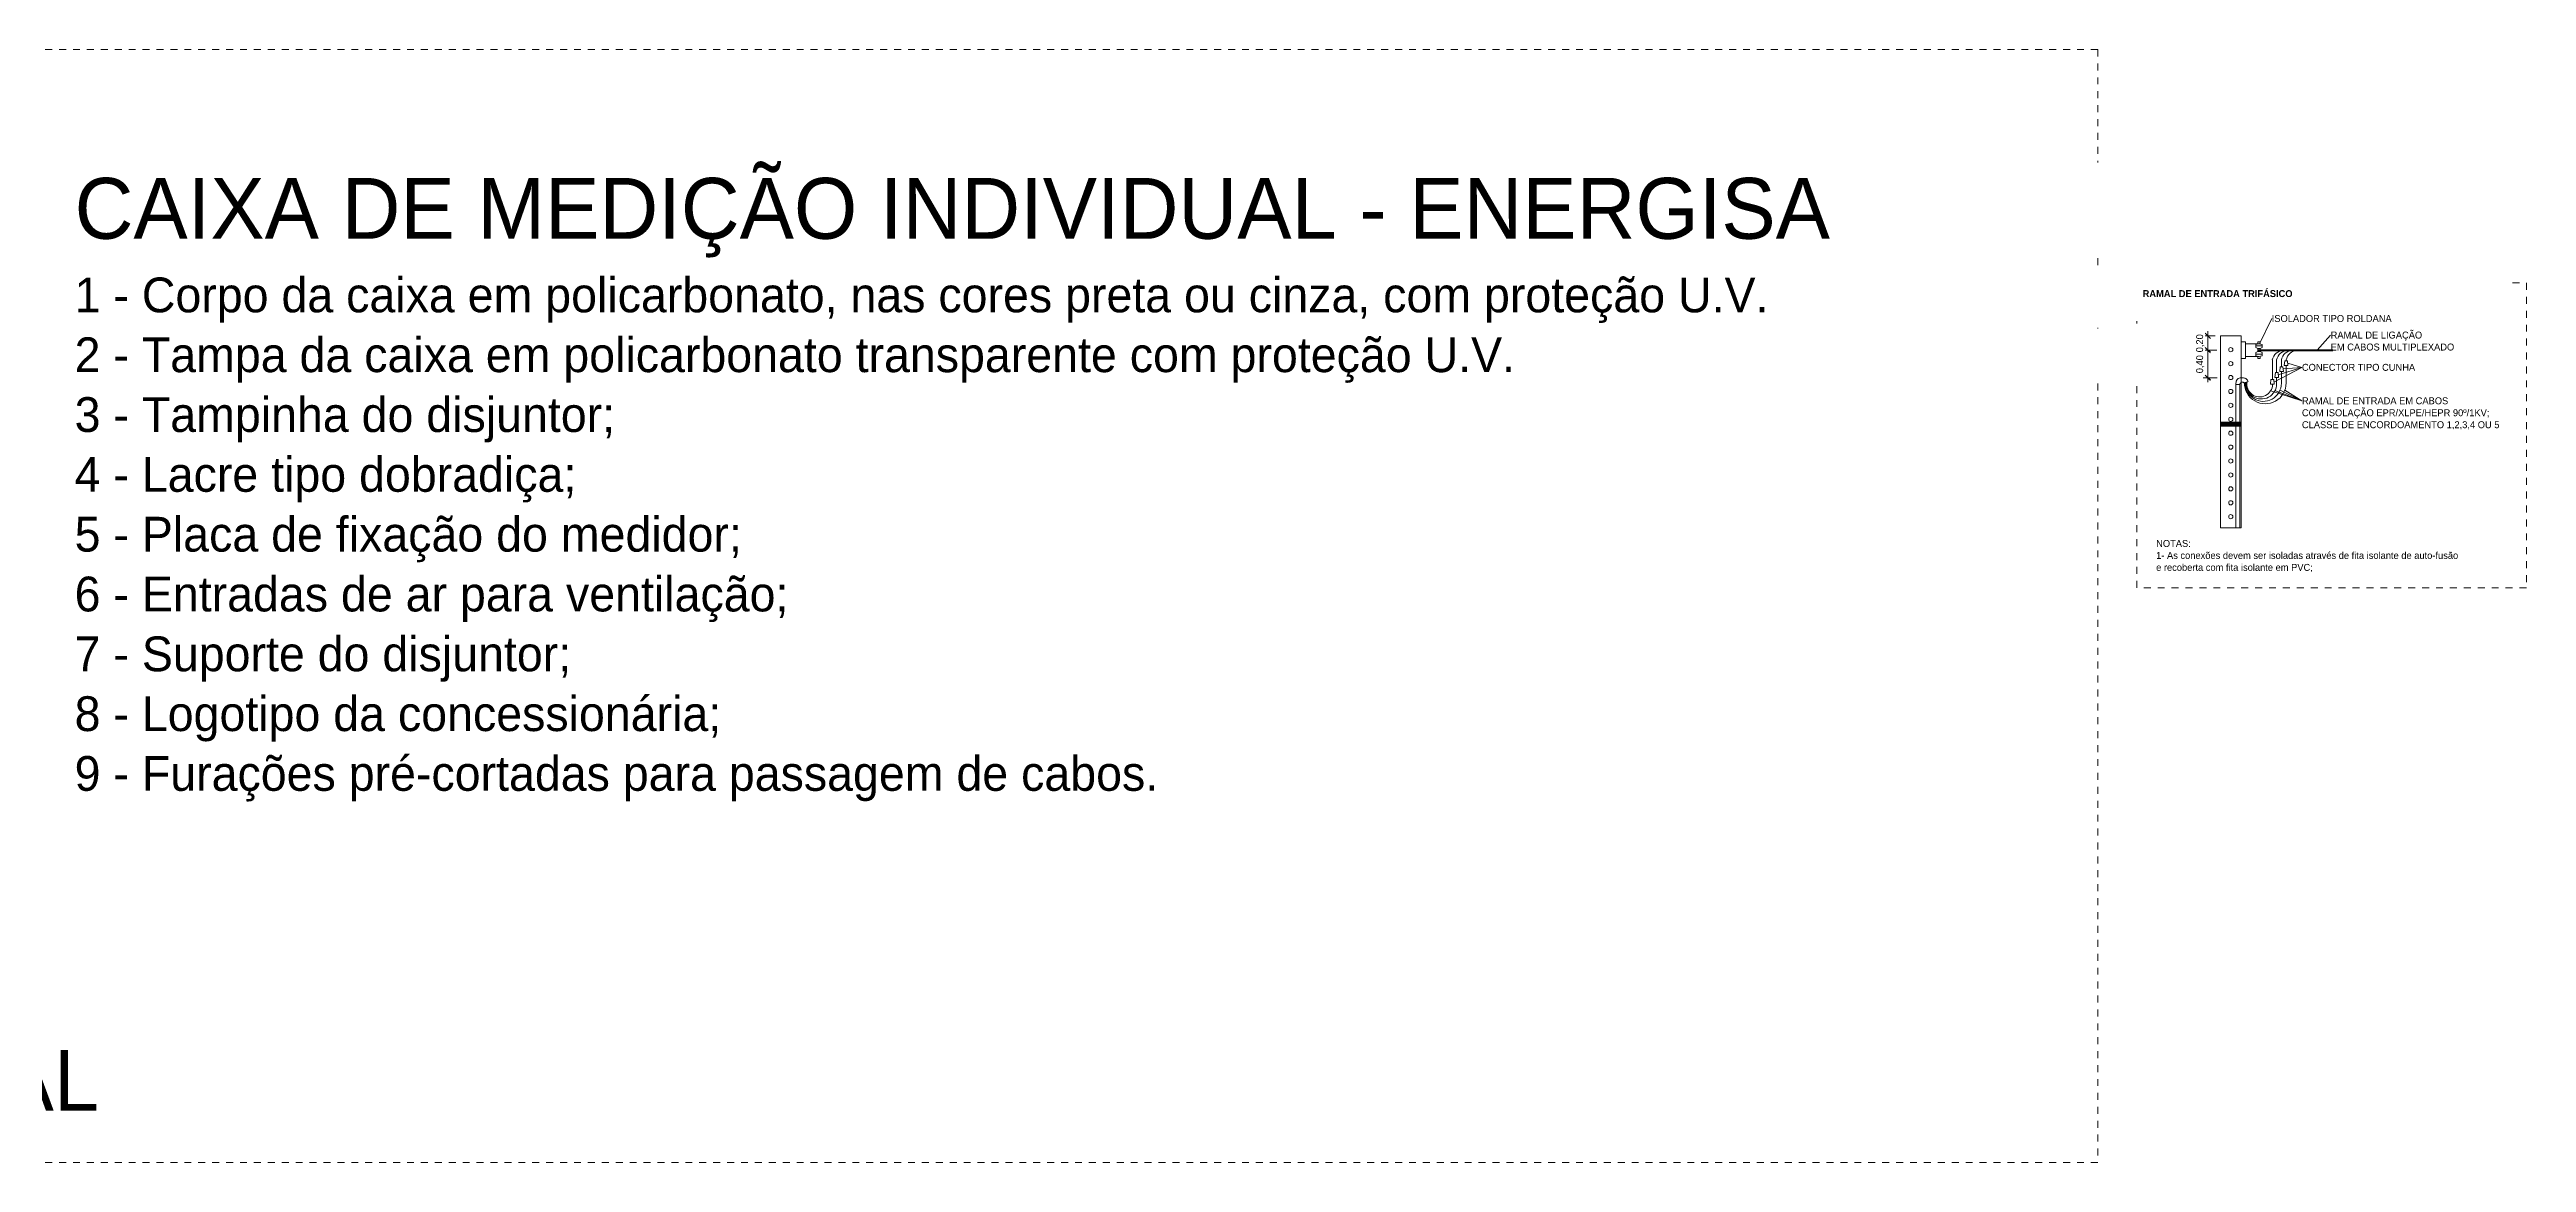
# Model space of a CAD drawing. Header units: metres. Extents: x -12 to 158, y -16 to 62.
# Drawn here: x 122.68 to 158.27, y -6.8 to 9.2 of the extents above; entities that cross this region are included whole.
import ezdxf

# ---------------------------------------------------------------- set-up
doc = ezdxf.new("R2010")
doc.units = ezdxf.units.M
doc.linetypes.add('Hidden', pattern=[0.007144, 0.004763, -0.002381])
doc.linetypes.add('Overhead', pattern=[0.003969, 0.002381, -0.001587])
for name, color, linetype, lineweight in [('A-ANNO-DIMS', 7, 'Continuous', 9), ('A-ANNO-DIMS-50', 7, 'Continuous', 9), ('A-DETL', 7, 'Continuous', 9), ('A-DETL-GENF', 7, 'Continuous', 9), ('A-DETL-WIDE', 7, 'Continuous', 70), ('A-FLOR-OVHD', 7, 'Overhead', 9), ('G-ANNO-TEXT', 7, 'Continuous', 9)]:
    doc.layers.add(name, color=color, linetype=linetype, lineweight=lineweight)
doc.layers.add('A-DETL-THIN', color=7, linetype='Continuous', lineweight=9, true_color=0xc0c0c0)
doc.styles.add('Century Gothic_4', font='GOTHIC.TTF', dxfattribs={"height": 0.875})
doc.styles.add('Century Gothic_5', font='GOTHIC.TTF', dxfattribs={"height": 0.5})
doc.styles.add('Century Gothic_6', font='GOTHIC.TTF', dxfattribs={"height": 0.1})
doc.styles.add('Century Gothic_B', font='GOTHICB.TTF', dxfattribs={"height": 0.1})
doc.dimstyles.new('Diagonal_-_2_0mm_Century_Gothic', dxfattribs={"dimscale": 0.3048, "dimtxt": 0.104417, "dimasz": 0.246063, "dimexe": 0.213255, "dimexo": 0.738189, "dimgap": 0.131234, "dimtad": 1, "dimrnd": 0.01, "dimzin": 0, "dimdsep": 46, "dimtxsty": 'Century Gothic_6', "dimblk1": 'OBLIQUE', "dimblk2": 'OBLIQUE', "dimsah": 1, "dimcen": 0.09, "dimdle": 0.213255, "dimazin": 0, "dimtfac": 1, "dimtdec": 4, "dimtix": 1, "dimtmove": 0, "dimatfit": 3, "dimfxl": 1, "dimtvp": 1, "dimtfill": 1, "dimtolj": 1, "dimtzin": 0, "dimarcsym": 2})

# ---------------------------------------------------------------- blocks, each defined once
blk = doc.blocks.new('DIMBLOCK1-ENERGISA - RAMAL DE ENTRADA')
at = {"layer": 'A-ANNO-DIMS-50'}
for p, q in [((153.696, 5.089), (153.631, 5.089)), ((153.696, 4.819), (153.696, 5.154)), ((153.696, 5.089), (153.801, 5.089)), ((153.696, 4.884), (153.631, 4.884)), ((153.696, 4.884), (153.793, 4.884))]:
    blk.add_line(p, q, dxfattribs=at)
at = {"layer": 'A-ANNO-DIMS-50', "lineweight": 35}
for p, q in [((153.696, 5.089), (153.659, 5.127)), ((153.696, 5.089), (153.734, 5.052)), ((153.696, 4.884), (153.659, 4.922)), ((153.696, 4.884), (153.734, 4.847))]:
    blk.add_line(p, q, dxfattribs=at)
at = {"layer": 'A-ANNO-DIMS-50', "color": 0, "insert": (153.528, 4.852), "char_height": 0.1, "width": 0.32419, "attachment_point": 1, "rotation": 90, "line_spacing_factor": 0.984502, "style": 'Century Gothic_6', "bg_fill": 3, "box_fill_scale": 1.25, "bg_fill_color": 256, "bg_fill_true_color": 13158600, "bg_fill_transparency": 0}
blk.add_mtext('0,20', dxfattribs=at)
blk = doc.blocks.new('_Oblique')
at = {"color": 0, "linetype": 'ByBlock', "lineweight": -2}
blk.add_line((-0.5, -0.5), (0.5, 0.5), dxfattribs=at)
blk = doc.blocks.new('DIMBLOCK2-ENERGISA - RAMAL DE ENTRADA')
at = {"layer": 'A-ANNO-DIMS-50'}
for p, q in [((153.696, 4.884), (153.631, 4.884)), ((153.696, 4.422), (153.696, 4.949)), ((153.696, 4.884), (153.825, 4.884)), ((153.696, 4.487), (153.631, 4.487)), ((153.696, 4.487), (153.831, 4.487))]:
    blk.add_line(p, q, dxfattribs=at)
at = {"layer": 'A-ANNO-DIMS-50', "lineweight": 35}
for p, q in [((153.696, 4.884), (153.659, 4.922)), ((153.696, 4.884), (153.734, 4.847)), ((153.696, 4.487), (153.659, 4.525)), ((153.696, 4.487), (153.734, 4.45))]:
    blk.add_line(p, q, dxfattribs=at)
at = {"layer": 'A-ANNO-DIMS-50', "color": 0, "insert": (153.528, 4.551), "char_height": 0.1, "width": 0.32419, "attachment_point": 1, "rotation": 90, "line_spacing_factor": 0.984502, "style": 'Century Gothic_6', "bg_fill": 3, "box_fill_scale": 1.25, "bg_fill_color": 256, "bg_fill_true_color": 13158600, "bg_fill_transparency": 0}
blk.add_mtext('0,40', dxfattribs=at)

msp = doc.modelspace()

# ---------------------------------------------------------------- hatches: boundary and pattern name
at = {"layer": 'A-DETL-GENF', "true_color": 0xc0c0c0}
msp.add_hatch(color=9, dxfattribs=at).paths.add_polyline_path([(153.876, 3.789), (154.176, 3.789), (154.176, 3.849), (153.876, 3.849)])

# ---------------------------------------------------------------- linework, layer by layer
at = {"layer": 'A-DETL', "linetype": 'Hidden'}
for p, q in [((101.216, 9.205), (152.116, 9.205)), ((152.116, 9.205), (152.116, -6.795)), ((152.116, -6.795), (101.216, -6.795))]:
    msp.add_line(p, q, dxfattribs=at)
at = {"layer": 'A-DETL'}
for p, q in [((153.876, 5.089), (153.876, 3.849)), ((153.876, 5.089), (154.176, 5.089)), ((154.176, 5.089), (154.176, 4.119)), ((154.176, 5.004), (154.236, 5.004)), ((154.236, 5.004), (154.236, 4.764)), ((154.416, 4.974), (154.416, 5.004)), ((154.416, 5.004), (154.446, 5.004)), ((154.446, 4.971), (154.446, 5.004)), ((154.236, 4.764), (154.176, 4.764)), ((154.236, 4.974), (154.431, 4.974)), ((154.236, 4.794), (154.431, 4.794)), ((154.431, 4.974), (154.387, 4.966)), ((154.387, 4.921), (154.387, 4.966)), ((154.387, 4.944), (154.475, 4.944)), ((154.387, 4.921), (154.413, 4.906)), ((154.387, 4.847), (154.413, 4.862)), ((154.387, 4.847), (154.387, 4.802)), ((154.387, 4.824), (154.475, 4.824)), ((154.431, 4.794), (154.387, 4.802)), ((154.413, 4.906), (154.413, 4.862)), ((154.413, 4.862), (154.413, 4.906)), ((154.413, 4.906), (154.449, 4.906)), ((154.413, 4.862), (154.449, 4.862)), ((154.416, 4.794), (154.416, 4.764)), ((154.416, 4.764), (154.446, 4.764)), ((154.431, 4.974), (154.475, 4.966)), ((154.431, 4.794), (154.475, 4.802)), ((154.446, 4.797), (154.446, 4.764)), ((154.475, 4.921), (154.449, 4.906)), ((154.449, 4.906), (154.449, 4.862)), ((154.449, 4.862), (154.449, 4.906)), ((154.475, 4.847), (154.449, 4.862)), ((154.475, 4.921), (154.475, 4.966)), ((154.475, 4.847), (154.475, 4.802)), ((154.096, 2.329), (154.096, 4.394)), ((154.156, 4.387), (154.096, 4.387)), ((154.156, 4.387), (154.156, 2.329)), ((154.176, 4.419), (154.176, 3.849)), ((154.213, 4.413), (154.276, 4.43)), ((154.176, 3.849), (153.876, 3.849)), ((153.876, 3.849), (153.876, 3.789)), ((153.876, 3.789), (153.876, 2.329)), ((153.876, 3.789), (154.176, 3.789)), ((154.176, 3.789), (154.176, 3.849)), ((154.176, 3.789), (154.176, 2.329)), ((154.176, 2.329), (153.876, 2.329))]:
    msp.add_line(p, q, dxfattribs=at)
at = {"layer": 'A-DETL', "color": 1, "lineweight": 20, "true_color": 0xff0000}
for p, q in [((154.623, 4.463), (154.623, 4.743)), ((154.684, 4.56), (154.684, 4.743)), ((154.753, 4.645), (154.753, 4.743)), ((154.627, 4.396), (154.627, 4.393)), ((154.685, 4.401), (154.685, 4.49)), ((154.753, 4.407), (154.753, 4.575))]:
    msp.add_line(p, q, dxfattribs=at)
at = {"layer": 'A-DETL', "color": 5, "lineweight": 20, "true_color": 0x0000ff}
for p, q in [((154.821, 4.73), (154.821, 4.743)), ((154.821, 4.412), (154.821, 4.66))]:
    msp.add_line(p, q, dxfattribs=at)
at = {"layer": 'A-DETL'}
for centre in [(154.026, 4.889), (154.026, 4.689), (154.026, 4.489), (154.026, 4.289), (154.026, 4.089), (154.026, 3.889), (154.026, 3.689), (154.026, 3.489), (154.026, 3.289), (154.026, 3.089), (154.026, 2.889), (154.026, 2.689), (154.026, 2.489)]:
    msp.add_circle(centre, 0.03, dxfattribs=at)
at = {"layer": 'A-DETL', "color": 1, "lineweight": 20, "true_color": 0xff0000}
for centre, radius, start, end in [((154.803, 4.701), 0.185, 96.7925, 167.0489), ((154.864, 4.701), 0.185, 96.7925, 167.0489), ((154.933, 4.701), 0.185, 96.7925, 167.0489), ((154.493, 4.407), 0.26, 177.3416, 360), ((154.465, 4.401), 0.22, 174.5425, 0), ((154.442, 4.396), 0.185, 170.6708, 359.1204)]:
    msp.add_arc(centre, radius, start, end, dxfattribs=at)
at = {"layer": 'A-DETL', "color": 5, "lineweight": 20, "true_color": 0x0000ff}
for centre, radius, start, end in [((155.002, 4.701), 0.185, 96.7925, 167.0489), ((154.521, 4.412), 0.3, 179.3386, 0)]:
    msp.add_arc(centre, radius, start, end, dxfattribs=at)
at = {"layer": 'A-DETL'}
msp.add_open_spline([(154.096, 4.394), (154.102, 4.465), (154.147, 4.486), (154.197, 4.489), (154.24, 4.479), (154.263, 4.456), (154.272, 4.442), (154.276, 4.43)], degree=3, knots=[0, 0, 0, 0, 0.1713754, 0.3163398, 0.4435969, 0.5370175, 0.5982988, 0.5982988, 0.5982988, 0.5982988], dxfattribs=at)
for points, degree in [([(154.156, 4.387), (154.159, 4.413), (154.176, 4.419)], 2), ([(154.191, 4.425), (154.176, 4.419)], 1), ([(154.191, 4.425), (154.205, 4.423), (154.208, 4.419), (154.213, 4.413)], 3)]:
    msp.add_open_spline(points, degree=degree, dxfattribs=at)
at = {"layer": 'A-DETL-THIN', "lineweight": 20}
for p, q in [((154.735, 4.645), (154.729, 4.575)), ((154.775, 4.645), (154.735, 4.645)), ((154.775, 4.645), (154.781, 4.575)), ((154.801, 4.73), (154.795, 4.66)), ((154.847, 4.66), (154.795, 4.66)), ((154.841, 4.73), (154.801, 4.73)), ((154.841, 4.73), (154.847, 4.66)), ((154.603, 4.463), (154.596, 4.393)), ((154.649, 4.393), (154.596, 4.393)), ((154.643, 4.463), (154.603, 4.463)), ((154.643, 4.463), (154.649, 4.393)), ((154.666, 4.56), (154.66, 4.49)), ((154.712, 4.49), (154.66, 4.49)), ((154.706, 4.56), (154.666, 4.56)), ((154.706, 4.56), (154.712, 4.49)), ((154.781, 4.575), (154.729, 4.575))]:
    msp.add_line(p, q, dxfattribs=at)
at = {"layer": 'A-DETL-WIDE'}
msp.add_line((154.413, 4.884), (155.493, 4.884), dxfattribs=at)
at = {"layer": 'A-FLOR-OVHD'}
for p, q in [((152.676, 5.849), (158.275, 5.849)), ((152.676, 1.466), (152.676, 5.849)), ((158.275, 5.849), (158.275, 1.466)), ((158.275, 1.466), (152.676, 1.466))]:
    msp.add_line(p, q, dxfattribs=at)
at = {"layer": 'G-ANNO-TEXT'}
for p, q in [((154.645, 4.425), (155.048, 4.636)), ((154.708, 4.526), (155.048, 4.636)), ((154.778, 4.614), (155.048, 4.636)), ((154.846, 4.696), (155.048, 4.636)), ((154.601, 4.297), (155.048, 4.155)), ((154.658, 4.302), (155.048, 4.155)), ((154.735, 4.309), (155.048, 4.155)), ((154.801, 4.306), (155.048, 4.155))]:
    msp.add_line(p, q, dxfattribs=at)

# ---------------------------------------------------------------- texts
at = {"layer": 'G-ANNO-TEXT', "char_height": 0.1, "attachment_point": 1, "style": 'Century Gothic_6'}
for s, insert, width in [('CONECTOR TIPO CUNHA', (155.048, 4.686), 2.04831), ('EM CABOS MULTIPLEXADO', (155.461, 4.978), 2.1846), ('COM ISOLAÇÃO EPR/XLPE/HEPR 90º/1KV;', (155.048, 4.033), 3.40316), ('RAMAL DE ENTRADA EM CABOS', (155.048, 4.205), 2.59747), ('CLASSE DE ENCORDOAMENTO 1,2,3,4 OU 5', (155.048, 3.861), 3.54346), ('NOTAS:', (152.953, 2.154), 0.59325), ('e recoberta com fita isolante em PVC;', (152.953, 1.81), 3.21477), ('1- As conexões devem ser isoladas através de fita isolante de auto-fusão', (152.953, 1.982), 6.08481)]:
    msp.add_mtext(s, dxfattribs=dict(at, insert=insert, width=width))
at = {"layer": 'G-ANNO-TEXT', "insert": (114.483, -5.177), "char_height": 0.875, "width": 10.00105, "attachment_point": 1, "style": 'Century Gothic_4', "bg_fill": 3, "box_fill_scale": 1.25, "bg_fill_color": 256, "bg_fill_true_color": 13158600, "bg_fill_transparency": 0}
msp.add_mtext('VISTA LATERAL', dxfattribs=at)

# ---------------------------------------------------------------- next in the draw order: texts
at = {"layer": 'G-ANNO-TEXT', "insert": (123.039, 5.927), "char_height": 0.5, "width": 34.85336, "attachment_point": 1, "style": 'Century Gothic_5', "bg_fill": 3, "box_fill_scale": 1.25, "bg_fill_color": 256, "bg_fill_true_color": 13158600, "bg_fill_transparency": 0}
msp.add_mtext('1 - Corpo da caixa em policarbonato, nas cores preta ou cinza, com proteção U.V.', dxfattribs=at)

# ---------------------------------------------------------------- next in the draw order: linework, layer by layer
at = {"layer": 'G-ANNO-TEXT'}
for p, q in [((154.436, 4.972), (154.614, 5.338)), ((155.267, 4.884), (155.461, 5.1))]:
    msp.add_line(p, q, dxfattribs=at)

# ---------------------------------------------------------------- next in the draw order: texts
at = {"layer": 'G-ANNO-TEXT', "attachment_point": 1, "bg_fill": 3, "box_fill_scale": 1.25, "bg_fill_color": 256, "bg_fill_true_color": 13158600, "bg_fill_transparency": 0}
for s, insert, char_height, width, style in [('CAIXA DE MEDIÇÃO INDIVIDUAL - ENERGISA', (123.039, 7.359), 0.875, 31.62657, 'Century Gothic_4'), ('RAMAL DE ENTRADA TRIFÁSICO', (152.759, 5.746), 0.1, 2.55738, 'Century Gothic_B'), ('2 - Tampa da caixa em policarbonato transparente com proteção U.V.', (123.039, 5.067), 0.5, 29.76265, 'Century Gothic_5')]:
    msp.add_mtext(s, dxfattribs=dict(at, insert=insert, char_height=char_height, width=width, style=style))
at = {"layer": 'G-ANNO-TEXT', "char_height": 0.1, "attachment_point": 1, "style": 'Century Gothic_6'}
for s, insert, width in [('ISOLADOR TIPO ROLDANA', (154.614, 5.388), 2.1365), ('RAMAL DE LIGAÇÃO', (155.461, 5.15), 1.69156)]:
    msp.add_mtext(s, dxfattribs=dict(at, insert=insert, width=width))

# ---------------------------------------------------------------- next in the draw order: dimensions: what is measured, and where the dimension line sits
at = {"layer": 'A-ANNO-DIMS'}
dim = msp.add_linear_dim(base=(153.6961, 5.08908), p1=(154.01815, 4.88412), p2=(154.02616, 5.08908), angle=90, dimstyle='Diagonal_-_2_0mm_Century_Gothic', override={"dimpost": '<>', "dimfxl": 0.205119}, dxfattribs=at)
dim.commit()
dim.dimension.update_dxf_attribs({"geometry": 'DIMBLOCK1-ENERGISA - RAMAL DE ENTRADA', "text_midpoint": (153.60358, 4.9866)})

# ---------------------------------------------------------------- next in the draw order: texts
at = {"layer": 'G-ANNO-TEXT', "insert": (123.039, 4.207), "char_height": 0.5, "width": 11.14346, "attachment_point": 1, "style": 'Century Gothic_5', "bg_fill": 3, "box_fill_scale": 1.25, "bg_fill_color": 256, "bg_fill_true_color": 13158600, "bg_fill_transparency": 0}
msp.add_mtext('3 - Tampinha do disjuntor;  ', dxfattribs=at)

# ---------------------------------------------------------------- next in the draw order: dimensions: what is measured, and where the dimension line sits
at = {"layer": 'A-ANNO-DIMS'}
dim = msp.add_linear_dim(base=(153.696, 4.884), p1=(154.056, 4.487), p2=(154.05, 4.884), angle=90, dimstyle='Diagonal_-_2_0mm_Century_Gothic', override={"dimpost": '<>', "dimfxl": 0.396964}, dxfattribs=at)
dim.commit()
dim.dimension.update_dxf_attribs({"geometry": 'DIMBLOCK2-ENERGISA - RAMAL DE ENTRADA', "text_midpoint": (153.604, 4.686)})

# ---------------------------------------------------------------- next in the draw order: texts
at = {"layer": 'G-ANNO-TEXT', "insert": (123.039, 3.347), "char_height": 0.5, "width": 10.38185, "attachment_point": 1, "style": 'Century Gothic_5', "bg_fill": 3, "box_fill_scale": 1.25, "bg_fill_color": 256, "bg_fill_true_color": 13158600, "bg_fill_transparency": 0}
msp.add_mtext('4 - Lacre tipo dobradiça;', dxfattribs=at)

# ---------------------------------------------------------------- next in the draw order: texts
at = {"layer": 'G-ANNO-TEXT', "insert": (123.039, 2.487), "char_height": 0.5, "width": 13.82911, "attachment_point": 1, "style": 'Century Gothic_5', "bg_fill": 3, "box_fill_scale": 1.25, "bg_fill_color": 256, "bg_fill_true_color": 13158600, "bg_fill_transparency": 0}
msp.add_mtext('5 - Placa de fixação do medidor;', dxfattribs=at)

# ---------------------------------------------------------------- next in the draw order: texts
at = {"layer": 'G-ANNO-TEXT', "insert": (123.039, 1.627), "char_height": 0.5, "width": 14.55063, "attachment_point": 1, "style": 'Century Gothic_5', "bg_fill": 3, "box_fill_scale": 1.25, "bg_fill_color": 256, "bg_fill_true_color": 13158600, "bg_fill_transparency": 0}
msp.add_mtext('6 - Entradas de ar para ventilação;', dxfattribs=at)

# ---------------------------------------------------------------- next in the draw order: texts
at = {"layer": 'G-ANNO-TEXT', "insert": (123.039, 0.767), "char_height": 0.5, "width": 9.70042, "attachment_point": 1, "style": 'Century Gothic_5', "bg_fill": 3, "box_fill_scale": 1.25, "bg_fill_color": 256, "bg_fill_true_color": 13158600, "bg_fill_transparency": 0}
msp.add_mtext('7 - Suporte do disjuntor;', dxfattribs=at)

# ---------------------------------------------------------------- next in the draw order: texts
at = {"layer": 'G-ANNO-TEXT', "insert": (123.039, -0.093), "char_height": 0.5, "width": 13.12763, "attachment_point": 1, "style": 'Century Gothic_5', "bg_fill": 3, "box_fill_scale": 1.25, "bg_fill_color": 256, "bg_fill_true_color": 13158600, "bg_fill_transparency": 0}
msp.add_mtext('8 - Logotipo da concessionária;', dxfattribs=at)

# ---------------------------------------------------------------- next in the draw order: texts
at = {"layer": 'G-ANNO-TEXT', "insert": (123.039, -0.952), "char_height": 0.5, "width": 22.06645, "attachment_point": 1, "style": 'Century Gothic_5', "bg_fill": 3, "box_fill_scale": 1.25, "bg_fill_color": 256, "bg_fill_true_color": 13158600, "bg_fill_transparency": 0}
msp.add_mtext('9 - Furações pré-cortadas para passagem de cabos.', dxfattribs=at)

doc.saveas('drawing.dxf')
